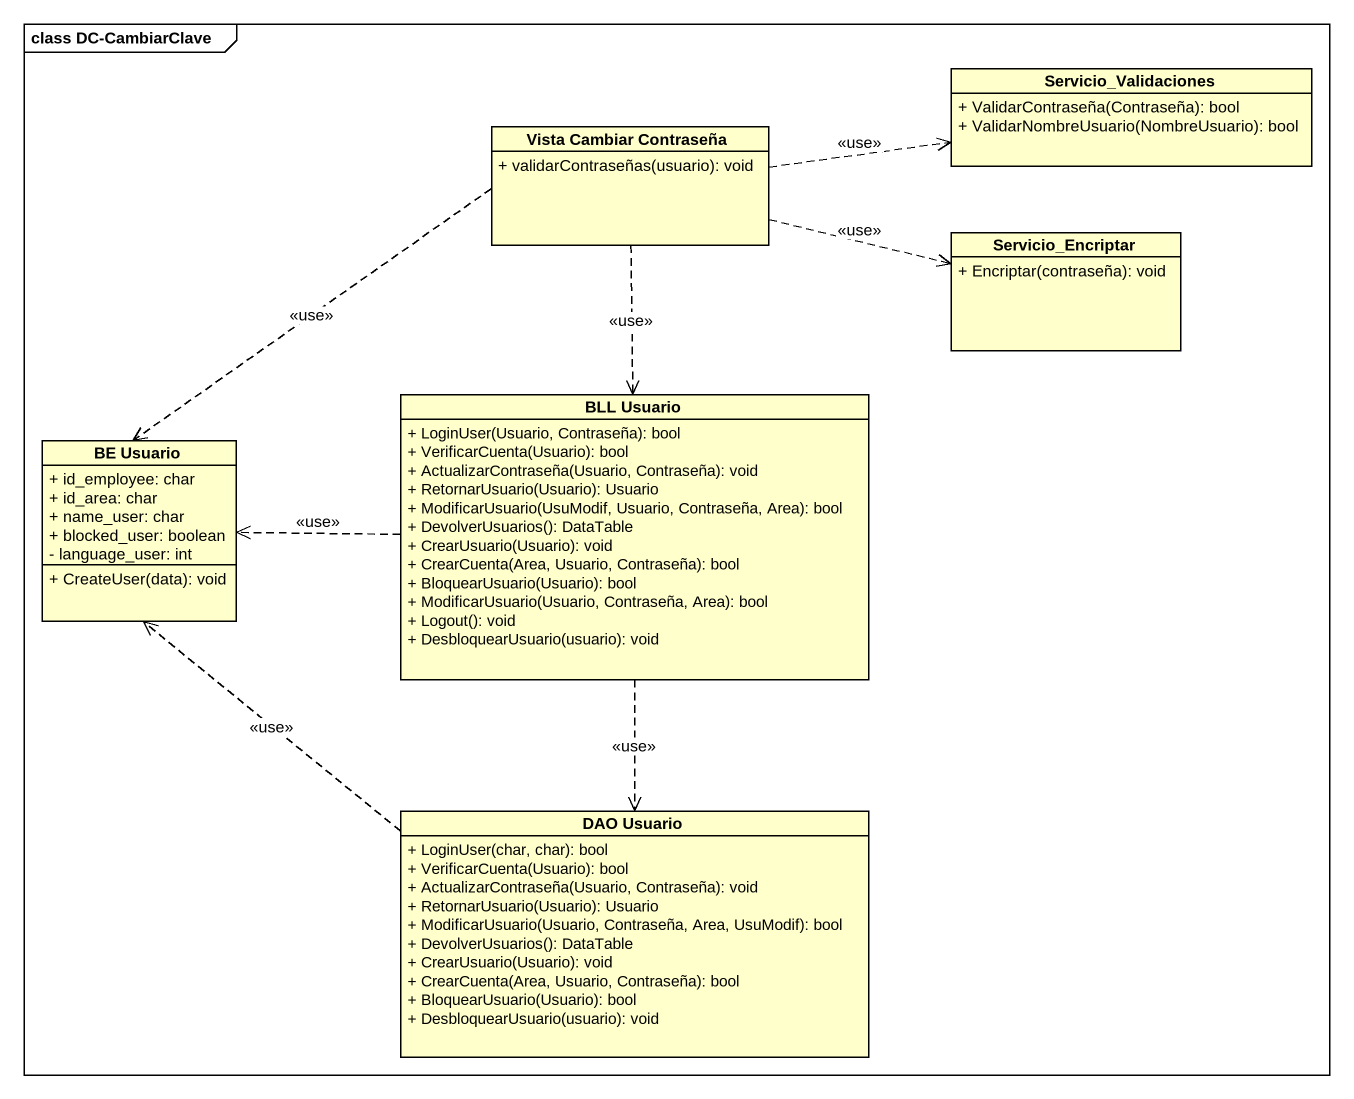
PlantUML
@startuml
mainframe class DC-CambiarClave
hide circle
hide empty members
skinparam classAttributeIconSize 0
class Servicio_Validaciones {
  + ValidarContraseña(Contraseña): bool
  + ValidarNombreUsuario(NombreUsuario): bool
}
class "Vista Cambiar Contraseña" as Vista_Cambiar_Contraseña {
  + validarContraseñas(usuario): void
}
class Servicio_Encriptar {
  + Encriptar(contraseña): void
}
class "BE Usuario" as BE_Usuario {
  + id_employee: char
  + id_area: char
  + name_user: char
  + blocked_user: boolean
  - language_user: int
  + CreateUser(data): void
}
class "BLL Usuario" as BLL_Usuario {
  + LoginUser(Usuario, Contraseña): bool
  + VerificarCuenta(Usuario): bool
  + ActualizarContraseña(Usuario, Contraseña): void
  + RetornarUsuario(Usuario): Usuario
  + ModificarUsuario(UsuModif, Usuario, Contraseña, Area): bool
  + DevolverUsuarios(): DataTable
  + CrearUsuario(Usuario): void
  + CrearCuenta(Area, Usuario, Contraseña): bool
  + BloquearUsuario(Usuario): bool
  + ModificarUsuario(Usuario, Contraseña, Area): bool
  + Logout(): void
  + DesbloquearUsuario(usuario): void
}
class "DAO Usuario" as DAO_Usuario {
  + LoginUser(char, char): bool
  + VerificarCuenta(Usuario): bool
  + ActualizarContraseña(Usuario, Contraseña): void
  + RetornarUsuario(Usuario): Usuario
  + ModificarUsuario(Usuario, Contraseña, Area, UsuModif): bool
  + DevolverUsuarios(): DataTable
  + CrearUsuario(Usuario): void
  + CrearCuenta(Area, Usuario, Contraseña): bool
  + BloquearUsuario(Usuario): bool
  + DesbloquearUsuario(usuario): void
}
Vista_Cambiar_Contraseña .right.> Servicio_Validaciones : <<use>>
Vista_Cambiar_Contraseña .right.> Servicio_Encriptar : <<use>>
Vista_Cambiar_Contraseña ..> BE_Usuario : <<use>>
Vista_Cambiar_Contraseña ..> BLL_Usuario : <<use>>
BLL_Usuario .left.> BE_Usuario : <<use>>
BLL_Usuario ..> DAO_Usuario : <<use>>
DAO_Usuario .up.> BE_Usuario : <<use>>
@enduml
